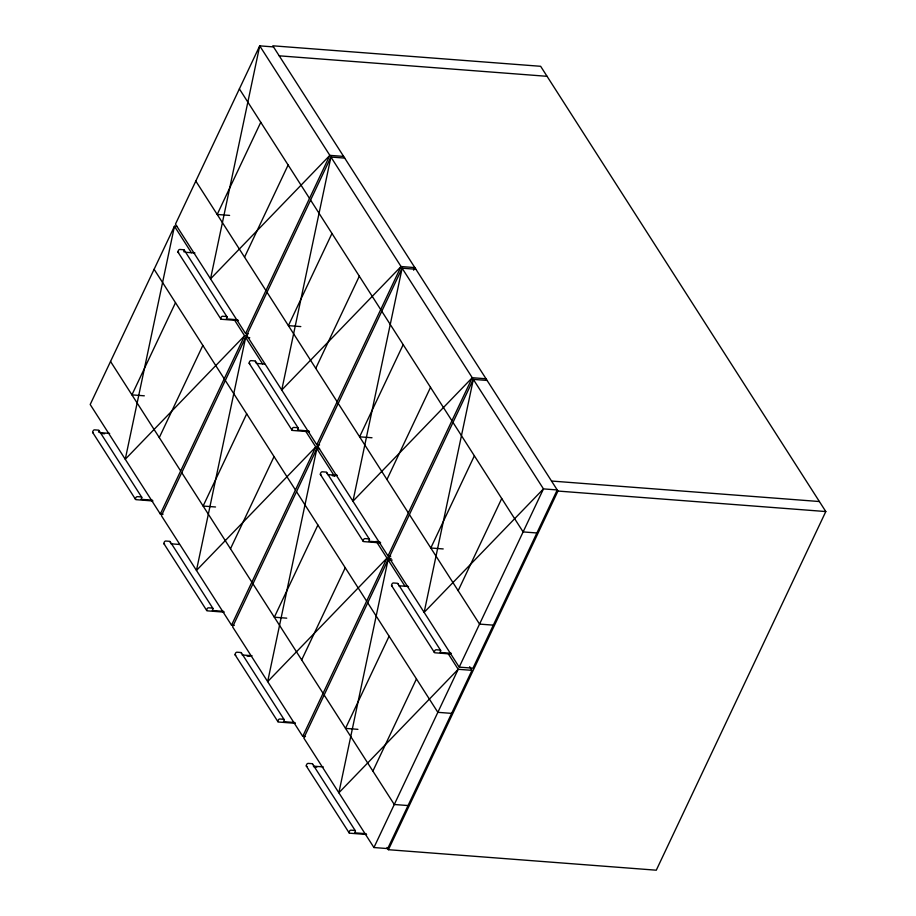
<?xml version="1.0" encoding="UTF-8"?>
<svg xmlns="http://www.w3.org/2000/svg" width="916" height="916" viewBox="0 0 916 916"><rect width="100%" height="100%" fill="white"/><g stroke="black" fill="none" stroke-linecap="round" stroke-linejoin="round"><path stroke-width="1.37" d="M98.493 432.157L98.951 431.196A1.225 0.847 -32.6 0 0 98.367 430.142L94.554 429.856A1.26 0.87 -32.6 0 0 93.192 430.749L92.734 431.722A1.363 0.939 -32.6 0 0 93.375 432.89M183.761 251.763L184.219 250.789A1.225 0.847 -32.6 0 0 183.647 249.747L179.822 249.45A1.26 0.87 -32.6 0 0 178.471 250.354L178.013 251.316A1.363 0.939 -32.6 0 0 178.654 252.484M175.494 302.692L131.927 394.865L144.316 395.815M260.762 122.286L217.195 214.459L229.595 215.409M159.281 437.585L202.848 345.412M244.561 257.178L288.128 165.006M163.082 514.22L160.323 514.013L244.583 335.76L234.565 320.119M245.602 333.607L329.852 155.365L259.72 45.857L175.471 224.111L245.602 333.607L248.351 333.825M246.69 413.86L203.123 506.044L215.523 506.983M331.97 233.466L288.403 325.638L300.803 326.588M230.489 548.753L274.056 456.58M315.757 368.358L359.324 276.185M298.204 428.757L297.574 430.085L308.91 430.955M234.278 625.399L231.53 625.181L315.78 446.939L305.761 431.299M316.799 444.787L401.059 266.533L330.928 157.037L246.667 335.279L316.799 444.787L319.558 444.993M413.608 270.174L414.834 267.598L401.059 266.533L281.739 390.033L330.928 157.037L344.702 158.09M317.898 525.04L274.331 617.212L286.731 618.163M403.177 344.645L359.599 436.817L371.999 437.756M301.685 659.932L345.252 567.76M386.964 479.526L430.531 387.353M305.486 736.567L302.727 736.361L386.987 558.119L376.201 541.264M388.006 555.966L472.267 377.713L402.124 268.205L317.875 446.458L388.006 555.966L390.754 556.172M389.105 636.219L345.527 728.392L357.927 729.342M474.374 455.813L430.806 547.986L443.207 548.936M372.892 771.1L416.459 678.928M458.16 590.706L501.728 498.533M469.656 666.733L471.969 670.34L387.708 848.594L373.934 847.54L458.195 669.287L448.176 653.646M459.202 667.134L543.463 488.892L473.332 379.384L389.071 557.626L459.202 667.134L472.977 668.188L557.237 489.945L543.463 488.892L424.142 612.38L473.332 379.384L487.106 380.438M388.418 849.705L557.947 491.056L272.785 45.8L540.646 66.296L825.808 511.552L656.28 870.2L388.418 849.705L386.999 847.472M273.495 46.911L259.72 45.857L210.531 278.865L329.852 155.365L343.637 156.418M279.208 55.819L547.058 76.314M177.2 226.47L174.452 226.263L90.192 404.506L160.323 514.013M415.91 269.258L402.124 268.205L352.935 501.212L472.267 377.713L486.041 378.766M185.009 252.232L194.936 252.988M237.713 319.776L226.367 318.905L226.996 317.577A1.225 0.847 -32.6 0 0 226.424 316.535L222.599 316.238A1.26 0.87 -32.6 0 0 221.248 317.142L220.79 318.104A1.363 0.939 -32.6 0 0 221.432 319.272L238.263 320.566M247.343 335.977L244.583 335.76L125.263 459.26L174.452 226.263L191.41 252.736M249.782 337.752L245.648 337.431L161.399 515.685L231.53 625.181M256.217 363.4L264.724 364.053M309.471 431.734L292.628 430.451A1.363 0.939 -32.6 0 1 291.986 429.283L292.444 428.322A1.26 0.87 -32.6 0 1 293.807 427.417L297.62 427.703A1.225 0.847 -32.6 0 1 298.204 428.757M318.539 447.145L315.78 446.939L196.459 570.439L245.648 337.431L262.606 363.904M319.604 448.817L316.856 448.611L232.595 626.853L302.727 736.361M99.741 432.627L109.657 433.382M101.802 433.531L104.607 433.749M551.535 481.037L819.396 501.533M557.947 491.056L825.808 511.552M327.413 474.58L337.34 475.335M332.279 475.69L335.084 475.908M152.434 500.182L141.098 499.312L141.728 497.983A1.225 0.847 -32.6 0 0 141.144 496.93L137.331 496.644A1.26 0.87 -32.6 0 0 135.969 497.537L135.511 498.51A1.363 0.939 -32.6 0 0 136.152 499.678L152.983 500.96M536.89 532.975L523.116 531.921L452.985 422.425M380.117 542.123L368.77 541.253L369.4 539.936A1.225 0.847 -32.6 0 0 368.827 538.883L365.003 538.597A1.26 0.87 -32.6 0 0 363.652 539.49L363.194 540.463A1.363 0.939 -32.6 0 0 363.835 541.619L380.667 542.913M391.121 558.428L386.987 558.119L267.667 681.607L316.856 448.611L334.58 476.286M392.185 560.1L388.052 559.779L303.803 738.033L373.934 847.54M170.937 543.806L179.444 544.459M398.62 585.748L408.536 586.515M493.323 625.147L479.549 624.094L409.418 514.597M223.641 611.35L212.294 610.48L212.924 609.151A1.225 0.847 -32.6 0 0 212.352 608.11L208.527 607.812A1.26 0.87 -32.6 0 0 207.176 608.716L206.718 609.69A1.363 0.939 -32.6 0 0 207.359 610.846L224.191 612.14M451.313 653.303L439.978 652.432L440.607 651.104A1.225 0.847 -32.6 0 0 440.024 650.062L436.211 649.765A1.26 0.87 -32.6 0 0 434.848 650.669L434.39 651.631A1.363 0.939 -32.6 0 0 435.031 652.799L450.466 653.978M471.969 670.34L458.195 669.287L338.863 792.787L388.052 559.779L405.009 586.251M242.145 654.974L252.06 655.742M247.011 656.096L249.816 656.314M451.622 713.381L437.848 712.327L367.717 602.82M294.837 722.529L283.502 721.659L284.132 720.331A1.225 0.847 -32.6 0 0 283.548 719.289L279.735 718.991A1.26 0.87 -32.6 0 0 278.372 719.896L277.914 720.858A1.363 0.939 -32.6 0 0 278.556 722.026L295.399 723.308M313.341 766.154L323.268 766.91M314.005 766.944L316.81 767.161M408.055 805.553L394.281 804.5L324.138 694.992M366.045 833.697L354.698 832.827L355.328 831.51A1.225 0.847 -32.6 0 0 354.755 830.457L350.931 830.171A1.26 0.87 -32.6 0 0 349.58 831.064L349.122 832.037A1.363 0.939 -32.6 0 0 349.763 833.194L366.595 834.487M239.385 88.898L309.516 198.406M310.581 200.066L380.713 309.574M381.789 311.245L451.92 420.753M195.806 181.07L265.949 290.578M267.014 292.25L337.145 401.746M338.21 403.418L408.353 512.926M184.242 250.091L227.019 316.879M255.45 361.259L298.215 428.047M326.646 472.438L369.423 539.226M397.853 583.606L440.63 650.394M177.99 252.106L220.767 318.894M249.186 363.286L291.964 430.073M320.394 474.454L363.171 541.241M391.601 585.633L434.367 652.421M154.106 269.293L224.237 378.8M225.313 380.472L295.444 489.98M296.509 491.652L366.64 601.148M110.538 361.465L180.67 470.973M181.734 472.645L251.866 582.152M252.942 583.824L323.073 693.32M98.974 430.486L141.74 497.274M170.17 541.665L212.947 608.453M241.377 652.833L284.143 719.621M312.574 764.013L355.351 830.801M92.711 432.512L135.488 499.3M163.918 543.68L206.695 610.468M235.114 654.86L277.892 721.648M306.322 766.028L349.099 832.816M306.986 766.406A1.363 0.939 -32.6 0 1 306.345 765.249L306.803 764.276A1.26 0.87 -32.6 0 1 308.165 763.383L311.978 763.669A1.225 0.847 -32.6 0 1 312.654 764.345M241.355 653.543A1.225 0.847 -32.6 0 0 240.771 652.501L236.958 652.203A1.26 0.87 -32.6 0 0 235.595 653.108L235.137 654.07A1.363 0.939 -32.6 0 0 235.778 655.238M170.147 542.364A1.225 0.847 -32.6 0 0 169.575 541.322L165.75 541.024A1.26 0.87 -32.6 0 0 164.399 541.928L163.941 542.902A1.363 0.939 -32.6 0 0 164.582 544.058M392.266 586.011A1.363 0.939 -32.6 0 1 391.613 584.843L392.071 583.881A1.26 0.87 -32.6 0 1 393.433 582.977L397.258 583.274A1.225 0.847 -32.6 0 1 397.922 583.939M326.634 473.137A1.225 0.847 -32.6 0 0 326.05 472.095L322.237 471.797A1.26 0.87 -32.6 0 0 320.875 472.702L320.417 473.675A1.363 0.939 -32.6 0 0 321.058 474.832M255.427 361.969A1.225 0.847 -32.6 0 0 254.843 360.915L251.03 360.629A1.26 0.87 -32.6 0 0 249.667 361.522L249.209 362.496A1.363 0.939 -32.6 0 0 249.862 363.663"/></g></svg>
